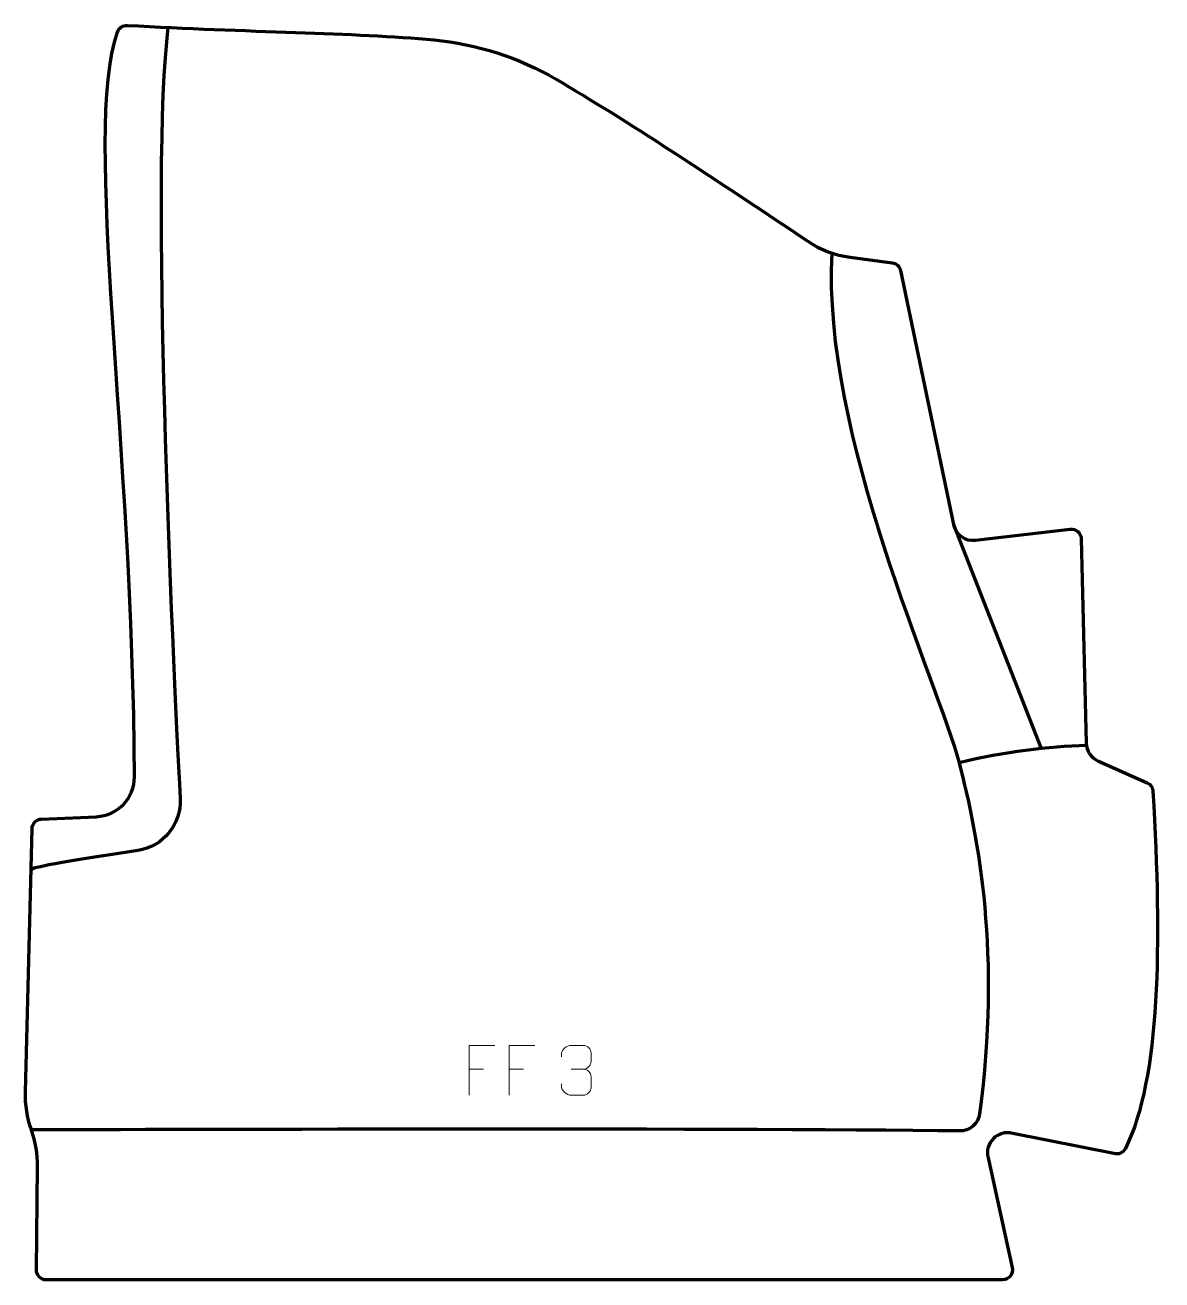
# Model space of a CAD drawing. Header units: millimetres. Extents: x -284 to 286, y -314 to 315.
import ezdxf

# ---------------------------------------------------------------- set-up
doc = ezdxf.new("R2010")
doc.units = ezdxf.units.MM
doc.header["$MEASUREMENT"] = 0
doc.layers.add('layer 1', color=7, linetype='Continuous')
doc.layers.add('layer 2', color=7, linetype='Continuous')

msp = doc.modelspace()

# ---------------------------------------------------------------- linework, layer by layer
at = {"layer": 'layer 1', "color": 12, "lineweight": 200}
msp.add_open_spline([(-273.265, -314.4995), (-273.265, -314.4995), (206.0421, -314.4995), (206.0421, -314.4995), (206.0421, -314.4995), (209.3275, -314.4995), (211.7201, -311.3901), (210.8727, -308.2211), (210.8727, -308.2211), (210.8727, -308.2211), (198.8557, -253.3098), (198.8557, -253.3098), (198.8557, -253.3098), (196.8628, -245.857), (203.7297, -239.0601), (211.1786, -241.1132), (211.1786, -241.1132), (211.1786, -241.1132), (261.8579, -251.1907), (261.8579, -251.1907), (261.8579, -251.1907), (264.1757, -251.8296), (266.6148, -250.73), (267.6798, -248.5784), (267.6798, -248.5784), (285.106, -213.3695), (285.9636, -146.6666), (281.46, -69.5427), (281.46, -69.5427), (281.3514, -67.6839), (280.2129, -66.0393), (278.5101, -65.279), (278.5101, -65.279), (278.5101, -65.279), (253.876, -54.2752), (253.876, -54.2752), (253.876, -54.2752), (250.3545, -52.7021), (248.0537, -49.2477), (247.9634, -45.3979), (247.9634, -45.3979), (247.9634, -45.3979), (245.5511, 57.0696), (245.5511, 57.0696), (245.5511, 57.0696), (245.482, 60.0086), (242.8958, 62.2519), (239.9705, 61.9094), (239.9705, 61.9094), (239.9705, 61.9094), (192.4542, 56.3517), (192.4542, 56.3517), (192.4542, 56.3517), (187.3082, 55.7499), (182.5538, 59.1715), (181.4997, 64.2352), (181.4997, 64.2352), (181.4997, 64.2352), (155.0008, 191.5227), (155.0008, 191.5227), (155.0008, 191.5227), (154.5683, 193.5999), (152.8679, 195.1772), (150.7608, 195.4552), (150.7608, 195.4552), (150.7608, 195.4552), (129.6915, 198.2365), (129.6915, 198.2365), (129.6915, 198.2365), (122.0828, 199.2408), (114.8071, 201.9812), (108.4296, 206.2431), (108.4296, 206.2431), (61.8611, 237.3641), (15.9799, 267.8716), (-17.7425, 287.527), (-17.7425, 287.527), (-36.4851, 298.4518), (-57.396, 305.1595), (-79.0043, 307.1936), (-79.0043, 307.1936), (-118.7398, 310.9341), (-173.026, 311.0463), (-232.6299, 314.4919), (-232.6299, 314.4919), (-234.8736, 314.6217), (-236.931, 313.2484), (-237.6573, 311.1253), (-237.6573, 311.1253), (-255.0045, 260.4389), (-229.7138, 104.1975), (-229.07, -62.225), (-229.07, -62.225), (-229.0284, -72.9512), (-237.4845, -81.795), (-248.2198, -82.2519), (-248.2198, -82.2519), (-248.2198, -82.2519), (-275.6427, -83.4196), (-275.6427, -83.4196), (-275.6427, -83.4196), (-278.2705, -83.531), (-280.3621, -85.6558), (-280.4285, -88.2805), (-280.4285, -88.2805), (-280.4285, -88.2805), (-283.7527, -220.1823), (-283.7527, -220.1823), (-283.7527, -220.1823), (-283.9164, -226.6882), (-282.8884, -233.1697), (-280.7188, -239.307), (-280.7188, -239.307), (-280.7188, -239.307), (-280.7188, -239.3074), (-280.7188, -239.3074), (-280.7188, -239.3074), (-278.6314, -245.2129), (-277.5999, -251.4383), (-277.6715, -257.7002), (-277.6715, -257.7002), (-277.6715, -257.7002), (-278.2649, -309.4509), (-278.2649, -309.4509), (-278.2649, -309.4509), (-278.2966, -312.2297), (-276.0491, -314.4995), (-273.265, -314.4995)], degree=3, knots=[0, 0, 0, 0, 0.03030303, 0.03030303, 0.03030303, 0.03030303, 0.06060606, 0.06060606, 0.06060606, 0.06060606, 0.09090909, 0.09090909, 0.09090909, 0.09090909, 0.12121212, 0.12121212, 0.12121212, 0.12121212, 0.15151515, 0.15151515, 0.15151515, 0.15151515, 0.18181818, 0.18181818, 0.18181818, 0.18181818, 0.21212121, 0.21212121, 0.21212121, 0.21212121, 0.24242424, 0.24242424, 0.24242424, 0.24242424, 0.27272727, 0.27272727, 0.27272727, 0.27272727, 0.3030303, 0.3030303, 0.3030303, 0.3030303, 0.33333333, 0.33333333, 0.33333333, 0.33333333, 0.36363636, 0.36363636, 0.36363636, 0.36363636, 0.39393939, 0.39393939, 0.39393939, 0.39393939, 0.42424242, 0.42424242, 0.42424242, 0.42424242, 0.45454545, 0.45454545, 0.45454545, 0.45454545, 0.48484848, 0.48484848, 0.48484848, 0.48484848, 0.51515152, 0.51515152, 0.51515152, 0.51515152, 0.54545455, 0.54545455, 0.54545455, 0.54545455, 0.57575758, 0.57575758, 0.57575758, 0.57575758, 0.60606061, 0.60606061, 0.60606061, 0.60606061, 0.63636364, 0.63636364, 0.63636364, 0.63636364, 0.66666667, 0.66666667, 0.66666667, 0.66666667, 0.6969697, 0.6969697, 0.6969697, 0.6969697, 0.72727273, 0.72727273, 0.72727273, 0.72727273, 0.75757576, 0.75757576, 0.75757576, 0.75757576, 0.78787879, 0.78787879, 0.78787879, 0.78787879, 0.81818182, 0.81818182, 0.81818182, 0.81818182, 0.84848485, 0.84848485, 0.84848485, 0.84848485, 0.87878788, 0.87878788, 0.87878788, 0.87878788, 0.90909091, 0.90909091, 0.90909091, 0.90909091, 0.93939394, 0.93939394, 0.93939394, 0.93939394, 1, 1, 1, 1], dxfattribs=at)
at = {"layer": 'layer 1', "color": 250, "lineweight": 9}
for points, knots in [([(-48.4275, -196.9933), (-48.4275, -196.9933), (-61.3015, -196.9933), (-61.3015, -196.9933), (-61.3015, -196.9933), (-61.3015, -196.9933), (-61.3015, -221.9469), (-61.3015, -221.9469)], [0, 0, 0, 0, 0.33333333, 0.33333333, 0.33333333, 0.33333333, 1, 1, 1, 1]), ([(-28.4275, -196.9933), (-28.4275, -196.9933), (-41.3015, -196.9933), (-41.3015, -196.9933), (-41.3015, -196.9933), (-41.3015, -196.9933), (-41.3015, -221.9469), (-41.3015, -221.9469)], [0, 0, 0, 0, 0.33333333, 0.33333333, 0.33333333, 0.33333333, 1, 1, 1, 1]), ([(-14.9413, -202.6278), (-14.9413, -202.6278), (-14.9413, -200.7706), (-14.9413, -200.7706), (-14.9413, -200.7706), (-14.9556, -199.0287), (-12.2911, -196.9106), (-10.232, -196.9333), (-10.232, -196.9333), (-8.1679, -196.9333), (-6.1039, -196.9333), (-4.0402, -196.9333), (-4.0402, -196.9333), (-1.8457, -196.9245), (-0.2474, -198.7713), (-0.203, -200.6834), (-0.203, -200.6834), (-0.2034, -202.1185), (-0.2034, -203.5536), (-0.203, -204.9891), (-0.203, -204.9891), (-0.2516, -206.6426), (-1.8542, -208.8726), (-4.0525, -208.8626), (-4.0525, -208.8626), (-1.8488, -208.8738), (-0.2408, -210.677), (-0.1868, -212.7365), (-0.1868, -212.7365), (-0.1872, -214.5212), (-0.1872, -216.3059), (-0.1868, -218.091), (-0.1868, -218.091), (-0.1767, -220.1524), (-2.2316, -221.9155), (-4.0525, -221.9074), (-4.0525, -221.9074), (-6.1178, -221.9071), (-8.183, -221.9071), (-10.2486, -221.9074), (-10.2486, -221.9074), (-12.4172, -221.8959), (-14.9482, -219.4957), (-14.9668, -218.0339), (-14.9668, -218.0339), (-14.9668, -218.0339), (-14.9668, -216.1253), (-14.9668, -216.1253)], [0, 0, 0, 0, 0.07692308, 0.07692308, 0.07692308, 0.07692308, 0.15384615, 0.15384615, 0.15384615, 0.15384615, 0.23076923, 0.23076923, 0.23076923, 0.23076923, 0.30769231, 0.30769231, 0.30769231, 0.30769231, 0.38461538, 0.38461538, 0.38461538, 0.38461538, 0.46153846, 0.46153846, 0.46153846, 0.46153846, 0.53846154, 0.53846154, 0.53846154, 0.53846154, 0.61538462, 0.61538462, 0.61538462, 0.61538462, 0.69230769, 0.69230769, 0.69230769, 0.69230769, 0.76923077, 0.76923077, 0.76923077, 0.76923077, 0.84615385, 0.84615385, 0.84615385, 0.84615385, 1, 1, 1, 1])]:
    msp.add_open_spline(points, degree=3, knots=knots, dxfattribs=at)
for points in [[(-61.3015, -208.873), (-61.3015, -208.873), (-54.1334, -208.873), (-54.1334, -208.873)], [(-41.3015, -208.873), (-41.3015, -208.873), (-34.1334, -208.873), (-34.1334, -208.873)], [(-10.2316, -208.873), (-10.2316, -208.873), (-4.0352, -208.873), (-4.0352, -208.873)]]:
    msp.add_open_spline(points, degree=3, dxfattribs=at)
at = {"layer": 'layer 2', "color": 142, "lineweight": 200}
for points, knots in [([(-212.3026, 313.4265), (-221.3979, 242.5174), (-210.0614, 1.9547), (-206.1974, -73.2741), (-206.1974, -73.2741), (-205.5388, -86.0993), (-214.7343, -97.3307), (-227.4572, -99.2336), (-227.4572, -99.2336), (-249.1432, -102.4767), (-278.9635, -107.1658), (-280.7189, -108.675)], [0, 0, 0, 0, 0.25, 0.25, 0.25, 0.25, 0.5, 0.5, 0.5, 0.5, 1, 1, 1, 1]), ([(120.5598, 200.3312), (114.9362, 110.2748), (173.9037, -15.4076), (184.263, -55.1804), (184.263, -55.1804), (194.2569, -93.55), (205.1775, -151.5382), (194.5966, -231.1653), (194.5966, -231.1653), (193.9295, -236.1853), (189.6069, -239.9167), (184.5347, -239.8412), (184.5347, -239.8412), (73.9766, -238.1993), (-280.7188, -239.3071), (-280.7188, -239.3071)], [0, 0, 0, 0, 0.2, 0.2, 0.2, 0.2, 0.4, 0.4, 0.4, 0.4, 0.6, 0.6, 0.6, 0.6, 1, 1, 1, 1])]:
    msp.add_open_spline(points, degree=3, knots=knots, dxfattribs=at)
for points in [[(181.4996, 64.2351), (181.4996, 64.2351), (225.4335, -48.12), (225.4335, -48.12)], [(248.0544, -46.5235), (228.9204, -47.1581), (207.2267, -49.7553), (184.263, -55.1803)]]:
    msp.add_open_spline(points, degree=3, dxfattribs=at)

doc.saveas('drawing.dxf')
